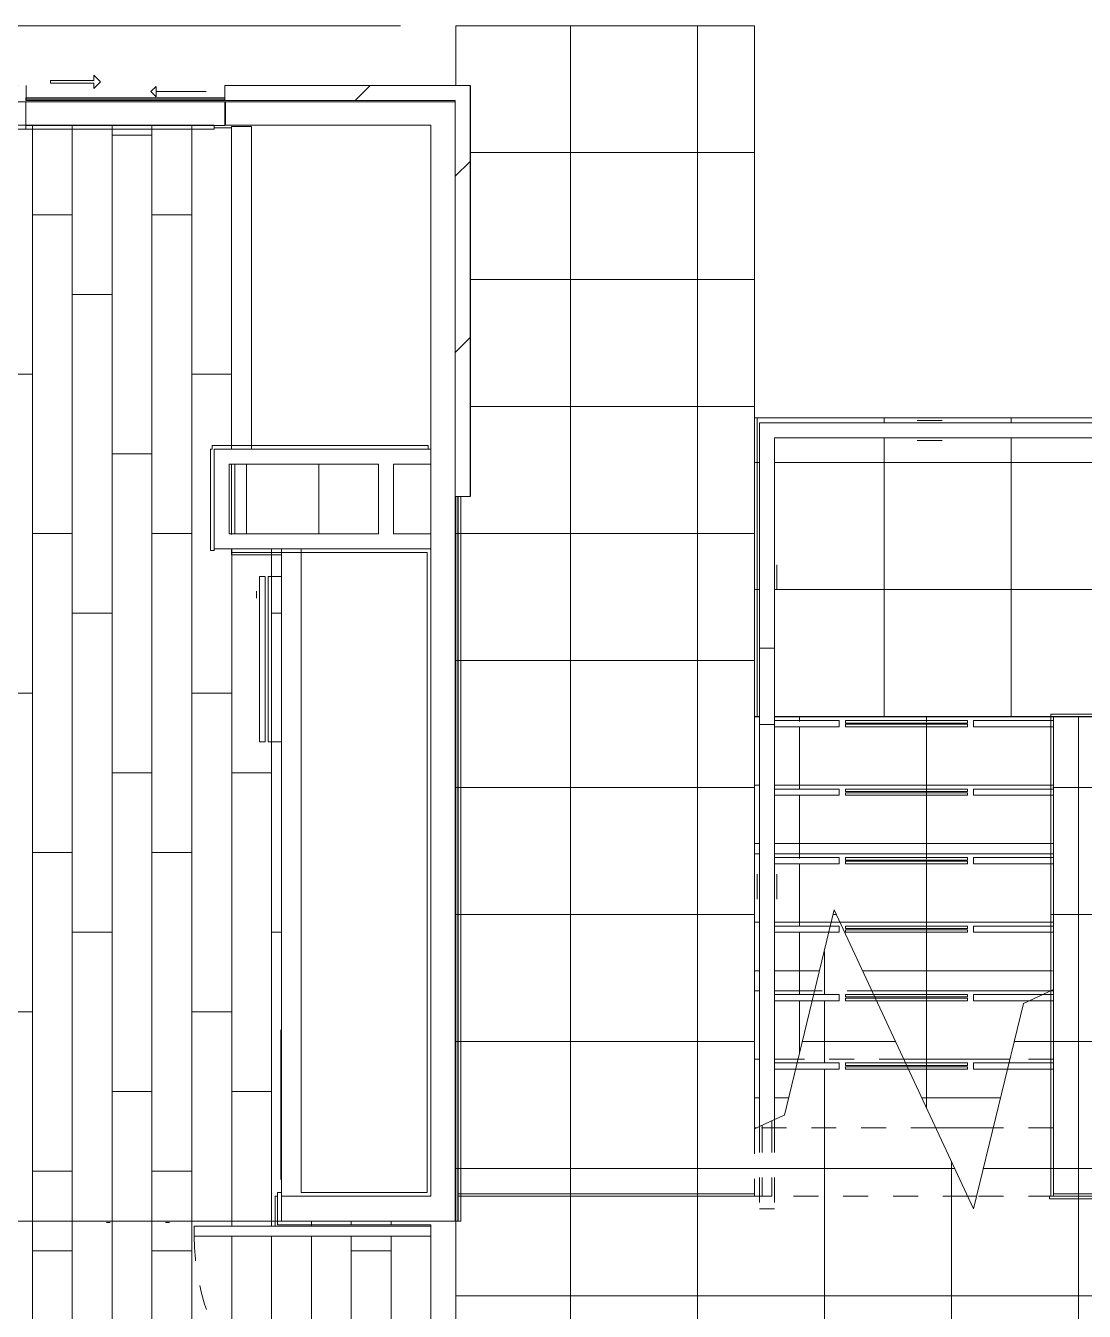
# Model space of a CAD drawing. Header units: metres. Extents: x 3856 to 4207, y -1118 to -691.
# Drawn here: x 3970.11 to 3974.36, y -973.99 to -968.83 of the extents above; entities that cross this region are included whole.
import ezdxf

# ---------------------------------------------------------------- set-up
doc = ezdxf.new("R2010")
doc.units = ezdxf.units.M
doc.linetypes.add('Basculante', pattern=[0.003, 0.002, -0.001])
doc.linetypes.add('Derribado', pattern=[0.0048, 0.0032, -0.0016])
for name, color, linetype, lineweight in [('_Above_ Nosing Lines', 7, 'Basculante', 9), ('_Above_ Outlines', 7, 'Basculante', 9), ('_Above_ Railings Cut Line', 7, 'Basculante', 9), ('_Above_ Riser Lines', 7, 'Basculante', 9), ('_Above_ Top Rails', 7, 'Basculante', 9), ('Balusters', 7, 'Continuous', 9), ('Casework', 7, 'Continuous', 9), ('Ceilings', 7, 'Continuous', 9), ('Common Edges', 7, 'Continuous', 9), ('Cut Marks', 7, 'Continuous', 9), ('Cut Pattern', 7, 'Continuous', 18), ('Detail Items', 7, 'Continuous', 9), ('Doors', 7, 'Continuous', 9), ('Floors', 7, 'Continuous', 9), ('Generic Models', 7, 'Continuous', 9), ('Linea de proyección', 7, 'Derribado', 9), ('Nosing Lines', 7, 'Continuous', 9), ('Outlines', 7, 'Continuous', 9), ('Railings', 7, 'Continuous', 9), ('Riser Lines', 7, 'Basculante', 9), ('Surface Pattern', 7, 'Continuous', 9), ('Top Rails', 7, 'Continuous', 9), ('Treads_Risers', 7, 'Continuous', 9), ('Walls', 7, 'Continuous', 9), ('Windows', 7, 'Continuous', 9)]:
    doc.layers.add(name, color=color, linetype=linetype, lineweight=lineweight)
doc.layers.add('ROA-E00-URB-A101-MASTER_PLAN cambio estaciomientos_dwg', color=7, linetype='Continuous', lineweight=9, true_color=0x767676)
pattern_1 = [(0, (3974.232, -971.602), (0, 0.51), []), (90, (3974.232, -971.602), (-0.51, 3e-17), [])]
pattern_2 = [(45, (0, 0), (-0.35355339, 0.35355339), [])]

# ---------------------------------------------------------------- blocks, each defined once
blk = doc.blocks.new('Nevera 2D - Nevera 2D-V174-IMPLANTACIÓN - KIT COMERCIAL')
at = {"layer": 'Casework'}
for p, q in [((0.3334, -0.0355), (-0.3293, -0.0355)), ((-0.3293, -0.0355), (-0.3293, -0.0584)), ((-0.3293, -0.0584), (-0.3293, -0.0355)), ((-0.3293, -0.0355), (0.3334, -0.0355)), ((0.2752, -0.0232), (0.2464, -0.0232)), ((0.3334, -0.0584), (0.3334, -0.0355)), ((0.3334, -0.0355), (0.3334, -0.0584)), ((-0.3293, -0.0584), (0.3334, -0.0584)), ((0.3334, -0.0584), (-0.3293, -0.0584)), ((0.3334, -0.07), (-0.3293, -0.07)), ((-0.3293, -0.07), (-0.3293, -0.1232)), ((0.3334, -0.07), (-0.3293, -0.07)), ((-0.3293, -0.07), (-0.3293, -0.1232)), ((0.3334, -0.1232), (0.3334, -0.07)), ((0.3334, -0.1232), (0.3334, -0.07))]:
    blk.add_line(p, q, dxfattribs=at)
blk = doc.blocks.new('COUR-PUERTA-SIMPLE - 100 cm x 210 cm-V192-IMPLANTACIÓN - KIT COMERCIAL')
at = {"layer": 'Detail Items'}
for p, q in [((0.48, 1), (0.44, 1)), ((0.44, 1), (0.44, 0.05)), ((0.44, 1), (0.48, 1)), ((0.44, 0.05), (0.44, 1)), ((0.48, 0.0495), (0.48, 1)), ((0.48, 1), (0.48, 0.0495))]:
    blk.add_line(p, q, dxfattribs=at)
at = {"layer": 'Doors'}
for p, q in [((-0.3827, 0.0654), (-0.3827, 0.0622)), ((-0.37, 0.0654), (-0.3827, 0.0654)), ((-0.3827, 0.0622), (-0.37, 0.0622)), ((-0.3827, 0.0622), (-0.3827, 0.05)), ((-0.3573, 0.0622), (-0.3827, 0.0622)), ((-0.3573, 0.0622), (-0.3827, 0.0622)), ((-0.37, 0.0654), (-0.2842, 0.0654)), ((-0.2842, 0.0654), (-0.37, 0.0654)), ((-0.37, 0.0654), (-0.37, 0.0622)), ((-0.37, 0.0622), (-0.37, 0.0654)), ((-0.37, 0.0622), (-0.2842, 0.0622)), ((-0.2842, 0.0622), (-0.37, 0.0622)), ((-0.3573, 0.05), (-0.3573, 0.0622)), ((-0.2842, 0.0622), (-0.2842, 0.05)), ((-0.2842, 0.05), (-0.2842, 0.0622)), ((-0.2811, 0.05), (-0.2811, 0.0623)), ((-0.2811, 0.0623), (-0.2811, 0.05))]:
    blk.add_line(p, q, dxfattribs=at)
at = {"layer": 'Doors', "flags": 128}
for points in [[(-0.2842, 0.0654), (-0.2835, 0.0653), (-0.2829, 0.0651), (-0.2823, 0.0647), (-0.2818, 0.0642), (-0.2814, 0.0636), (-0.2812, 0.063), (-0.2811, 0.0623)], [(-0.2811, 0.0623), (-0.2812, 0.063), (-0.2814, 0.0636), (-0.2818, 0.0642), (-0.2823, 0.0647), (-0.2829, 0.0651), (-0.2835, 0.0653), (-0.2842, 0.0654)]]:
    blk.add_lwpolyline(points, dxfattribs=at)
at = {"layer": 'Linea de proyección'}
blk.add_arc((0.44, 0.0792), 0.9208, 90, 181.8033, dxfattribs=at)
blk = doc.blocks.new('COUR-VENTANA-DESLIZANTE_DOS_CUERPOS - 1_35 x 0_80-11946364-IMPLANTACIÓN - KIT COMERCIAL')
at = {"layer": 'Detail Items'}
for p, q in [((0.0999, -0.1246), (0.1269, -0.0976)), ((0.1269, -0.0976), (0.1269, -0.1196)), ((0.0999, -0.1246), (0.1269, -0.1516)), ((0.1269, -0.1196), (0.3, -0.1196)), ((0.1269, -0.1516), (0.1269, -0.1296)), ((0.3, -0.1296), (0.1269, -0.1296)), ((0.3, -0.1196), (0.3, -0.1296))]:
    blk.add_line(p, q, dxfattribs=at)
blk = doc.blocks.new('COCINA APTO TIPO A - COCINA APTO TIPO A-V199-IMPLANTACIÓN - KIT COMERCIAL')
at = {"layer": 'Generic Models'}
for p, q in [((-0.6487, 0.6), (-0.5488, 0.6)), ((0.2462, -0.18), (0.2312, -0.18)), ((0.4834, -0.18), (0.4684, -0.18)), ((-0.8193, -0.3), (-0.8193, -0.32)), ((1.7913, -0.3), (0.9613, -0.3)), ((0.9613, -0.3), (0.9613, -2.08)), ((1.7913, -2.1), (1.7913, -0.3)), ((-0.2167, -0.9525), (-0.2167, -0.3525)), ((-0.8193, -0.9669), (-0.8193, -0.9869)), ((-0.8193, -1.29), (-0.8193, -1.31)), ((-0.8193, -1.98), (-0.8193, -2)), ((1.5213, -2.08), (0.9613, -2.08)), ((0.9613, -2.08), (0.9613, -2.1)), ((1.5213, -2.1), (0.9613, -2.1)), ((0.9613, -2.1), (0.9613, -2.85)), ((0.9613, -2.1), (1.5213, -2.1)), ((1.5213, -2.1), (1.5213, -2.08)), ((1.5213, -2.85), (1.5213, -2.1)), ((1.5413, -2.1), (1.5213, -2.1)), ((1.5213, -2.1), (1.5213, -2.87)), ((1.5413, -2.87), (1.5413, -2.1)), ((1.5413, -2.1), (1.7913, -2.1)), ((0.9763, -2.12), (0.9613, -2.12)), ((0.9613, -2.12), (0.9613, -2.485)), ((0.9763, -2.485), (0.9763, -2.12)), ((0.9613, -2.485), (0.9763, -2.485)), ((0.9763, -2.485), (0.9613, -2.485)), ((0.9613, -2.485), (0.9613, -2.85)), ((0.9763, -2.85), (0.9763, -2.485)), ((0.9613, -2.85), (1.5213, -2.85)), ((0.9613, -2.85), (0.9763, -2.85)), ((1.5213, -2.85), (0.9613, -2.85)), ((0.9613, -2.85), (0.9613, -2.87)), ((0.9613, -2.87), (1.5213, -2.87)), ((1.5213, -2.87), (1.5213, -2.85)), ((1.5213, -2.87), (1.5413, -2.87))]:
    blk.add_line(p, q, dxfattribs=at)
blk = doc.blocks.new('Railing - 13048 _ 37248-12160401-IMPLANTACIÓN - KIT COMERCIAL')
at = {"layer": 'Balusters'}
for p, q in [((-0.04, 0.05), (-0.04, -0.05)), ((0.04, -0.05), (0.04, 0.05))]:
    blk.add_line(p, q, dxfattribs=at)
blk = doc.blocks.new('Railing - 13048 _ 37248-12160565-IMPLANTACIÓN - KIT COMERCIAL')
at = {"layer": 'Balusters'}
for p, q in [((-0.04, 0.05), (-0.04, -0.05)), ((0.04, -0.05), (0.04, 0.05))]:
    blk.add_line(p, q, dxfattribs=at)
blk = doc.blocks.new('Railing - 13048 _ 37248-V171-IMPLANTACIÓN - KIT COMERCIAL')
at = {"layer": 'Balusters'}
for p, q in [((-0.04, 0.05), (-0.04, -0.05)), ((0.04, -0.05), (0.04, 0.05))]:
    blk.add_line(p, q, dxfattribs=at)
blk = doc.blocks.new('Railing - 13048 _ 37248-12160568-IMPLANTACIÓN - KIT COMERCIAL')
at = {"layer": 'Balusters'}
for p, q in [((-0.04, 0.05), (-0.04, -0.05)), ((0.04, -0.05), (0.04, 0.05))]:
    blk.add_line(p, q, dxfattribs=at)
blk = doc.blocks.new('Railing - Railing-V245-IMPLANTACIÓN - KIT COMERCIAL')
at = {"layer": '_Above_ Railings Cut Line'}
for p, q in [((3975.2464, -1020.3196), (3975.2864, -1020.3196)), ((3975.2464, -1020.5946), (3975.2464, -1020.3196)), ((3975.2864, -1020.5946), (3975.2864, -1020.3196)), ((3975.2464, -1020.6224), (3975.2464, -1020.5946)), ((3975.2864, -1020.6038), (3975.2864, -1020.5946))]:
    blk.add_line(p, q, dxfattribs=at)
for name, p in [('Railing - 13048 _ 37248-12160401-IMPLANTACIÓN - KIT COMERCIAL', (3972.7164, -1020.3196)), ('Railing - 13048 _ 37248-12160565-IMPLANTACIÓN - KIT COMERCIAL', (3972.7164, -1021.5624)), ('Railing - 13048 _ 37248-V171-IMPLANTACIÓN - KIT COMERCIAL', (3972.7164, -1022.8053))]:
    blk.add_blockref(name, p)
for name, p, rotation in [('Railing - 13048 _ 37248-12160568-IMPLANTACIÓN - KIT COMERCIAL', (3975.2664, -1021.5624), 180), ('Railing - 13048 _ 37248-V171-IMPLANTACIÓN - KIT COMERCIAL', (3975.2664, -1022.8053), 180), ('Railing - 13048 _ 37248-V171-IMPLANTACIÓN - KIT COMERCIAL', (3973.37, -1023.3946), 90), ('Railing - 13048 _ 37248-V171-IMPLANTACIÓN - KIT COMERCIAL', (3974.6128, -1023.3946), 90)]:
    blk.add_blockref(name, p, dxfattribs=dict(rotation=rotation))
blk = doc.blocks.new('Top Rail Type - Top Rail_Internal_-V246-IMPLANTACIÓN - KIT COMERCIAL')
at = {"layer": 'Top Rails'}
for p, q in [((3972.6864, -1020.3196), (3972.6864, -1020.2696)), ((3972.6864, -1020.2696), (3972.7464, -1020.2696)), ((3972.6864, -1021.9696), (3972.6864, -1020.3196)), ((3972.7464, -1020.3196), (3972.6864, -1020.3196)), ((3972.7464, -1020.2696), (3972.7464, -1020.3196)), ((3972.7464, -1020.3196), (3972.7464, -1021.9696)), ((3972.6864, -1021.9696), (3972.7464, -1021.9696)), ((3972.6864, -1022.2446), (3972.6864, -1021.9696)), ((3972.7464, -1021.9696), (3972.7464, -1022.2446)), ((3975.2364, -1022.214), (3975.2964, -1022.214)), ((3975.2364, -1022.2446), (3975.2364, -1022.214)), ((3975.2964, -1022.214), (3975.2964, -1022.2446)), ((3972.6864, -1023.4246), (3972.6864, -1022.2446)), ((3972.7464, -1022.2446), (3972.7464, -1023.3646)), ((3975.2364, -1022.5196), (3975.2364, -1022.2446)), ((3975.2964, -1022.2446), (3975.2964, -1022.5196)), ((3975.2364, -1023.3646), (3975.2364, -1022.5196)), ((3975.2964, -1022.5196), (3975.2364, -1022.5196)), ((3975.2964, -1022.5196), (3975.2964, -1023.4246)), ((3972.7464, -1023.3646), (3975.2364, -1023.3646)), ((3975.2964, -1023.4246), (3972.6864, -1023.4246))]:
    blk.add_line(p, q, dxfattribs=at)
blk = doc.blocks.new('Top Rail Type - Top Rail_Internal_-V247-IMPLANTACIÓN - KIT COMERCIAL')
at = {"layer": '_Above_ Top Rails'}
for p, q in [((3975.2364, -1020.2696), (3975.2964, -1020.2696)), ((3975.2364, -1020.5946), (3975.2364, -1020.2696)), ((3975.2964, -1020.5946), (3975.2964, -1020.2696)), ((3975.2364, -1020.6271), (3975.2364, -1020.5946)), ((3975.2964, -1020.5991), (3975.2964, -1020.5946))]:
    blk.add_line(p, q, dxfattribs=at)
at = {"layer": 'Top Rails'}
for p, q in [((3972.7464, -1020.2696), (3972.6864, -1020.2696)), ((3972.6864, -1020.2696), (3972.6864, -1020.3196)), ((3972.6864, -1020.3196), (3972.6864, -1021.9696)), ((3972.7464, -1020.2696), (3972.7464, -1020.3196)), ((3972.7464, -1020.3196), (3972.7464, -1021.9696)), ((3975.2964, -1020.5991), (3975.2364, -1020.6271)), ((3975.2364, -1022.5196), (3975.2364, -1020.6271)), ((3975.2964, -1022.5196), (3975.2964, -1020.5991)), ((3972.6864, -1021.9696), (3972.6864, -1023.4246)), ((3972.7464, -1021.9696), (3972.7464, -1023.3646)), ((3975.2364, -1023.3646), (3975.2364, -1022.5196)), ((3975.2964, -1023.4246), (3975.2964, -1022.5196)), ((3972.7464, -1023.3646), (3975.2364, -1023.3646)), ((3972.6864, -1023.4246), (3975.2964, -1023.4246))]:
    blk.add_line(p, q, dxfattribs=at)
blk = doc.blocks.new('EDIFICIO TIPO A_rvt-5-IMPLANTACIÓN - KIT COMERCIAL')
at = {"layer": 'Cut Pattern', "lineweight": 9, "true_color": 0x0f0f0f}
h = blk.add_hatch(dxfattribs=at)
h.set_pattern_fill('FP_100', color=250, style=0, pattern_type=2)
h.set_pattern_definition(pattern_2)
h.paths.add_polyline_path([(3969.2818, -969.1273), (3970.1051, -969.1273), (3970.1051, -969.0673), (3969.2468, -969.0673), (3969.2468, -969.1273)])
h = blk.add_hatch(dxfattribs=at)
h.set_pattern_fill('FP_100', color=250, style=0, pattern_type=2)
h.set_pattern_definition(pattern_2)
h.paths.add_polyline_path([(3971.8301, -969.0673), (3970.9051, -969.0673), (3970.9051, -969.1273), (3971.8301, -969.1273)])
h = blk.add_hatch(dxfattribs=at)
h.set_pattern_fill('FP_100', color=250, style=0, pattern_type=2)
h.set_pattern_definition(pattern_2)
h.paths.add_polyline_path([(3971.8301, -970.7173), (3971.8901, -970.7173), (3971.8901, -969.0673), (3971.8301, -969.0673), (3971.8301, -970.0434)])
at = {"layer": 'Surface Pattern', "true_color": 0x808080}
h = blk.add_hatch(dxfattribs=at)
h.set_pattern_fill('FP_102', color=8, style=0, pattern_type=2)
h.set_pattern_definition([(90, (3976.882, -1039.717), (-0.51, 3e-17), []), (180, (3976.882, -1039.717), (-6e-17, -0.51), [])])
h.paths.add_polyline_path([(3975.949, -974.9173), (3976.8818, -974.9173), (3976.8818, -970.7173), (3976.8218, -970.7173), (3976.8218, -969.0673), (3976.8818, -969.0673), (3976.8818, -968.8273), (3975.6814, -968.8273), (3975.6718, -973.5773), (3975.5918, -973.5773), (3975.5918, -973.5273), (3974.4818, -973.5273), (3974.4818, -971.6023), (3974.2318, -971.6023), (3974.2215, -972.7023), (3974.1893, -972.7173), (3974.2318, -972.7173), (3974.2215, -972.7423), (3974.1118, -972.7535), (3974.0574, -972.9923), (3974.2318, -972.9923), (3974.2318, -973.0173), (3974.0476, -973.0173), (3973.9237, -973.5273), (3973.8882, -973.5273), (3973.6504, -973.0173), (3973.6458, -973.0073), (3973.6318, -973.0023), (3973.6388, -972.9923), (3973.5222, -972.7423), (3973.5175, -972.7323), (3973.5035, -972.7273), (3973.5105, -972.7173), (3973.352, -972.3773), (3973.3398, -972.4423), (3973.372, -972.4423), (3973.372, -972.4673), (3973.3301, -972.4673), (3973.273, -972.7173), (3973.372, -972.7173), (3973.372, -972.7423), (3973.2633, -972.7423), (3973.2062, -972.9923), (3973.372, -972.9923), (3973.372, -973.0173), (3973.1964, -973.0173), (3973.1518, -973.2012), (3973.0318, -973.2523), (3973.0322, -968.8273), (3971.8318, -968.8273), (3971.8318, -969.0673), (3971.8918, -969.0673), (3971.8901, -970.7173), (3971.8318, -970.7173), (3971.8318, -974.9173), (3974.6156, -974.9173)])
h = blk.add_hatch(dxfattribs=at)
h.set_pattern_fill('FP_103', color=8, style=0, pattern_type=2)
h.set_pattern_definition([(90, (1929.012, -2999.667), (-0.16, 1e-17), []), (180, (1929.012, -2999.667), (-0.32, -0.32), [0.16, -1.12]), (180, (1928.852, -2999.027), (-0.32, -0.32), [0.16, -1.12])])
h.paths.add_polyline_path([(3968.6568, -980.7273), (3968.6568, -978.5398), (3968.6318, -978.5398), (3968.6318, -978.5248), (3968.6568, -978.5248), (3968.6568, -978.4273), (3969.2568, -978.4273), (3969.2568, -977.6373), (3968.5068, -977.6373), (3968.5068, -977.5973), (3969.2568, -977.5973), (3969.2568, -977.5273), (3965.7568, -977.5273), (3965.7568, -980.7273), (3967.9483, -980.7273)])
h.paths.add_polyline_path([(3970.9568, -980.7273), (3974.3068, -980.7273), (3974.3068, -977.5273), (3970.4568, -977.5273), (3970.4568, -977.5473), (3971.3068, -977.5473), (3971.3068, -977.5873), (3970.4568, -977.5873), (3970.4568, -978.4273), (3970.9568, -978.4273), (3970.9568, -980.1304)])
h.paths.add_polyline_path([(3974.0626, -980.5597), (3973.7862, -980.5597), (3973.7862, -980.1597), (3974.1862, -980.1597), (3974.1862, -980.5597)])
h.paths.add_polyline_path([(3974.1862, -980.0597), (3972.2862, -980.0597), (3972.2862, -978.4597), (3974.1862, -978.4597)])
h.paths.add_polyline_path([(3969.3668, -978.4273), (3970.3568, -978.4273), (3970.3568, -974.6273), (3970.4568, -974.6273), (3970.4568, -974.9273), (3971.7318, -974.9273), (3971.7318, -973.6873), (3970.7818, -973.6873), (3970.7818, -973.6473), (3971.7318, -973.6423), (3971.7318, -973.6273), (3969.2568, -973.6273), (3969.2568, -973.5123), (3969.1218, -973.5123), (3969.1218, -971.7123), (3969.2568, -971.7123), (3969.2484, -969.2273), (3965.7568, -969.2273), (3965.7568, -977.4273), (3969.2568, -977.4273), (3969.2568, -976.2273), (3969.3568, -976.2273), (3969.3568, -978.4273)])
h.paths.add_polyline_path([(3973.7862, -978.3597), (3973.7862, -977.9597), (3974.1862, -977.9597), (3974.1862, -978.3597)])
h.paths.add_polyline_path([(3972.1576, -977.4273), (3972.1576, -975.0273), (3971.0568, -975.0273), (3971.0568, -975.1253), (3972.1568, -975.1253), (3972.1568, -975.1403), (3971.0568, -975.1403), (3971.0568, -977.4273), (3971.9487, -977.4273)])
h.paths.add_polyline_path([(3966.4068, -973.9273), (3966.4068, -973.2273), (3968.0068, -973.2273), (3968.0068, -973.9273), (3967.9483, -973.9273)])
h.paths.add_polyline_path([(3966.6434, -971.6181), (3965.8434, -971.6181), (3965.8434, -969.3034), (3967.3434, -969.3034), (3967.3434, -970.1034), (3966.6434, -970.1034), (3966.6434, -970.3419)])
h.paths.add_polyline_path([(3967.3434, -971.1273), (3967.2881, -971.1273), (3967.2881, -970.6273), (3967.8881, -970.6273), (3967.8881, -971.1273)])
h = blk.add_hatch(dxfattribs=at)
h.set_pattern_fill('FP_104', color=8, style=0, pattern_type=2)
h.set_pattern_definition([(270, (3970.292, -3015.347), (0.16, 1e-17), []), (0, (3970.292, -3015.347), (0.32, 0.32), [0.16, -1.12]), (0, (3970.452, -3015.987), (0.32, 0.32), [0.16, -1.12])])
h.paths.add_polyline_path([(3971.1318, -973.6273), (3971.1318, -970.9273), (3970.8618, -970.9273), (3970.8618, -970.5273), (3970.9318, -970.5273), (3970.9318, -969.2273), (3969.6168, -969.2273), (3969.6168, -969.4873), (3969.3568, -969.4873), (3969.3585, -971.7123), (3969.3718, -971.7123), (3969.3718, -970.9423), (3969.9518, -970.9423), (3969.9518, -973.5123), (3969.9368, -973.5123), (3969.9368, -973.5273), (3969.3918, -973.5273), (3969.3918, -973.5123), (3969.2568, -973.5123), (3969.2568, -973.6273), (3970.6152, -973.6273)])
h.paths.add_polyline_path([(3969.9518, -970.0123), (3969.3718, -970.0073), (3969.3718, -969.5073), (3969.9718, -969.5093), (3969.9718, -970.0073), (3969.9518, -970.0073)])
at = {"layer": 'Treads_Risers', "true_color": 0xd6cec9}
h = blk.add_hatch(dxfattribs=at)
h.set_pattern_fill('FP_107', color=254, style=0, pattern_type=2)
h.set_pattern_definition([(180, (3975.082, -971.602), (-6e-17, -0.51), []), (270, (3975.082, -971.602), (0.51, 3e-17), [])])
h.paths.add_polyline_path([(3974.4818, -971.6023), (3975.6018, -971.6023), (3975.5918, -970.4823), (3973.1118, -970.4823), (3973.1118, -971.6023), (3974.2318, -971.6023)])
h.paths.add_polyline_path([(3975.6818, -971.6023), (3975.6818, -970.4023), (3973.0318, -970.4023), (3973.0318, -971.6023), (3973.0518, -971.6023), (3973.0518, -970.4223), (3975.6618, -970.4223), (3975.6718, -971.6023)])
h = blk.add_hatch(dxfattribs=at)
h.set_pattern_fill('FP_108', color=254, style=0, pattern_type=2)
h.set_pattern_definition(pattern_1)
h.paths.add_polyline_path([(3973.1118, -971.8773), (3974.2318, -971.8773), (3974.2318, -971.6423), (3973.9116, -971.6323), (3973.9116, -971.6173), (3974.2318, -971.6173), (3974.2318, -971.6023), (3973.1118, -971.6023), (3973.1118, -971.6173), (3973.372, -971.6273), (3973.372, -971.6423), (3973.1118, -971.6423), (3973.1118, -971.7246)])
h.paths.add_polyline_path([(3973.0518, -971.8773), (3973.0518, -971.6023), (3973.0318, -971.6023), (3973.0318, -971.8773)])
h.paths.add_polyline_path([(3973.397, -971.6273), (3973.397, -971.6173), (3973.8866, -971.6273)])
h = blk.add_hatch(dxfattribs=at)
h.set_pattern_fill('FP_108', color=254, style=0, pattern_type=2)
h.set_pattern_definition(pattern_1)
h.paths.add_polyline_path([(3973.3753, -972.1523), (3974.2318, -972.1523), (3974.2318, -971.9173), (3973.9116, -971.9073), (3973.9116, -971.8923), (3974.2318, -971.8923), (3974.2318, -971.8773), (3973.1118, -971.8773), (3973.1118, -971.8923), (3973.372, -971.8923), (3973.372, -971.9173), (3973.1118, -971.9173), (3973.1118, -972.1523), (3973.372, -972.1523)])
h.paths.add_polyline_path([(3973.0518, -972.1523), (3973.0518, -971.8773), (3973.0318, -971.8773), (3973.0318, -972.1523)])
h.paths.add_polyline_path([(3973.397, -971.9173), (3973.397, -971.9073), (3973.8866, -971.9173)])
h.paths.add_polyline_path([(3973.397, -971.9023), (3973.397, -971.8923), (3973.8866, -971.9023)])
h = blk.add_hatch(dxfattribs=at)
h.set_pattern_fill('FP_108', color=254, style=0, pattern_type=2)
h.set_pattern_definition(pattern_1)
h.paths.add_polyline_path([(3973.3398, -972.4273), (3973.352, -972.3773), (3973.3753, -972.4273), (3974.2318, -972.4273), (3974.2215, -972.1923), (3973.9116, -972.1823), (3973.9116, -972.1673), (3974.2318, -972.1673), (3974.2318, -972.1523), (3973.1118, -972.1523), (3973.1218, -972.1673), (3973.372, -972.1773), (3973.372, -972.1923), (3973.1118, -972.1923), (3973.1118, -972.4273), (3973.2821, -972.4273)])
h.paths.add_polyline_path([(3973.0318, -972.4273), (3973.0518, -972.4242), (3973.0518, -972.1523), (3973.0318, -972.1523)])
h.paths.add_polyline_path([(3973.397, -972.1773), (3973.397, -972.1673), (3973.8866, -972.1773)])
h = blk.add_hatch(dxfattribs=at)
h.set_pattern_fill('FP_108', color=254, style=0, pattern_type=2)
h.set_pattern_definition(pattern_1)
h.paths.add_polyline_path([(3973.273, -972.7023), (3973.3301, -972.4673), (3973.1118, -972.4673), (3973.1118, -972.7023), (3973.2062, -972.7023)])
h.paths.add_polyline_path([(3973.5035, -972.7023), (3974.2318, -972.6976), (3974.2215, -972.4673), (3973.9116, -972.4573), (3973.9116, -972.4423), (3974.2318, -972.4423), (3974.2318, -972.4273), (3973.3753, -972.4273), (3973.397, -972.4738)])
h.paths.add_polyline_path([(3973.0518, -972.7023), (3973.0518, -972.4273), (3973.0318, -972.4273), (3973.0318, -972.7023)])
h.paths.add_polyline_path([(3973.397, -972.4673), (3973.397, -972.4573), (3973.5035, -972.4673)])
h.paths.add_polyline_path([(3973.273, -972.4423), (3973.3362, -972.4423), (3973.3398, -972.4273), (3973.1118, -972.4273), (3973.1118, -972.4423), (3973.2062, -972.4423)])
h = blk.add_hatch(dxfattribs=at)
h.set_pattern_fill('FP_108', color=254, style=0, pattern_type=2)
h.set_pattern_definition(pattern_1)
h.paths.add_polyline_path([(3973.6318, -972.9773), (3974.0574, -972.9773), (3974.1118, -972.7535), (3974.1357, -972.7423), (3973.9116, -972.7323), (3973.9116, -972.7173), (3974.1893, -972.7173), (3974.2215, -972.7023), (3973.5035, -972.7023), (3973.5105, -972.7173), (3973.5152, -972.7273), (3973.5175, -972.7323), (3973.5222, -972.7423)])
h.paths.add_polyline_path([(3973.0518, -972.9773), (3973.0518, -972.7023), (3973.0318, -972.7023), (3973.042, -972.9773)])
h.paths.add_polyline_path([(3973.1118, -972.9773), (3973.2062, -972.9773), (3973.2633, -972.7423), (3973.1118, -972.7423), (3973.1118, -972.8285)])
h.paths.add_polyline_path([(3973.2062, -972.7173), (3973.2693, -972.7173), (3973.273, -972.7023), (3973.1118, -972.7023), (3973.1118, -972.7173), (3973.1518, -972.7173)])
h = blk.add_hatch(dxfattribs=at)
h.set_pattern_fill('FP_108', color=254, style=0, pattern_type=2)
h.set_pattern_definition(pattern_1)
h.paths.add_polyline_path([(3973.8882, -973.2523), (3973.9905, -973.2523), (3974.0476, -973.0173), (3973.9116, -973.0173), (3973.9116, -972.9923), (3974.0537, -972.9923), (3974.0574, -972.9773), (3973.6318, -972.9773), (3973.6388, -972.9923), (3973.6434, -973.0023), (3973.6458, -973.0073), (3973.6504, -973.0173), (3973.76, -973.2523)])
h.paths.add_polyline_path([(3973.042, -973.2523), (3973.0518, -973.2478), (3973.0518, -972.9773), (3973.0318, -972.9773), (3973.0318, -973.2523)])
h.paths.add_polyline_path([(3973.1118, -973.2198), (3973.1518, -973.2012), (3973.1964, -973.0173), (3973.1118, -973.0173), (3973.1118, -973.1266)])
h.paths.add_polyline_path([(3973.1118, -972.9923), (3973.2025, -972.9923), (3973.2062, -972.9773), (3973.1118, -972.9773)])
at = {"layer": '_Above_ Nosing Lines'}
for p, q in [((3973.3753, -972.4273), (3973.3398, -972.4273)), ((3973.5035, -972.7023), (3973.273, -972.7023)), ((3974.2318, -972.7023), (3974.2215, -972.7023)), ((3973.6318, -972.9773), (3973.2062, -972.9773)), ((3974.2318, -972.9773), (3974.0574, -972.9773)), ((3973.76, -973.2523), (3973.042, -973.2523)), ((3974.2318, -973.2523), (3973.9905, -973.2523))]:
    blk.add_line(p, q, dxfattribs=at)
at = {"layer": '_Above_ Outlines'}
for p, q in [((3974.2318, -972.6976), (3974.2318, -973.5273)), ((3973.0318, -973.2571), (3973.0318, -973.5273)), ((3973.8882, -973.5273), (3973.0318, -973.5273)), ((3974.2318, -973.5273), (3973.9237, -973.5273))]:
    blk.add_line(p, q, dxfattribs=at)
at = {"layer": '_Above_ Riser Lines'}
for p, q in [((3973.3753, -972.4273), (3973.3398, -972.4273)), ((3973.5035, -972.7023), (3973.273, -972.7023)), ((3974.2318, -972.7023), (3974.2215, -972.7023)), ((3973.6318, -972.9773), (3973.2062, -972.9773)), ((3974.2318, -972.9773), (3974.0574, -972.9773)), ((3973.76, -973.2523), (3973.042, -973.2523)), ((3974.2318, -973.2523), (3973.9905, -973.2523))]:
    blk.add_line(p, q, dxfattribs=at)
at = {"layer": 'Ceilings'}
for p, q in [((3971.7318, -969.2273), (3970.9318, -969.2273)), ((3971.7318, -970.5273), (3971.7318, -969.2273)), ((3971.7318, -973.5273), (3971.7318, -970.9273)), ((3971.1318, -973.5123), (3971.1318, -973.5273)), ((3971.1318, -973.5273), (3971.7318, -973.5273))]:
    blk.add_line(p, q, dxfattribs=at)
at = {"layer": 'Common Edges'}
blk.add_line((3971.8401, -973.5173), (3971.8401, -973.5273), dxfattribs=at)
at = {"layer": 'Cut Marks'}
for p, q in [((3973.1518, -973.2012), (3973.352, -972.3773)), ((3973.352, -972.3773), (3973.9115, -973.5773)), ((3974.1118, -972.7535), (3974.2318, -972.6976)), ((3973.9115, -973.5773), (3974.1118, -972.7535)), ((3973.1118, -973.2198), (3973.1518, -973.2012)), ((3973.0318, -973.2571), (3973.0518, -973.2478))]:
    blk.add_line(p, q, dxfattribs=at)
at = {"layer": 'Floors'}
for p, q in [((3973.0322, -968.8273), (3971.8318, -968.8273)), ((3971.8318, -968.8273), (3971.8318, -969.0673)), ((3973.0322, -970.4027), (3973.0322, -968.8273)), ((3970.1051, -969.2273), (3969.6168, -969.2273)), ((3970.9318, -969.2273), (3970.9051, -969.2273)), ((3970.9318, -970.8702), (3970.9318, -970.5873)), ((3971.8318, -970.7173), (3971.8318, -973.5273)), ((3973.372, -971.6173), (3973.1118, -971.6173)), ((3973.1118, -971.6423), (3973.372, -971.6423)), ((3973.372, -971.6423), (3973.372, -971.6173)), ((3973.8866, -971.6173), (3973.397, -971.6173)), ((3973.397, -971.6173), (3973.397, -971.6273)), ((3973.397, -971.6273), (3973.8866, -971.6273)), ((3973.8866, -971.6323), (3973.397, -971.6323)), ((3973.397, -971.6323), (3973.397, -971.6423)), ((3973.397, -971.6423), (3973.8866, -971.6423)), ((3973.8866, -971.6273), (3973.8866, -971.6173)), ((3973.8866, -971.6423), (3973.8866, -971.6323)), ((3974.2318, -971.6173), (3973.9116, -971.6173)), ((3973.9116, -971.6173), (3973.9116, -971.6423)), ((3973.9116, -971.6423), (3974.2318, -971.6423)), ((3974.2318, -971.6423), (3974.2318, -971.6173)), ((3973.372, -971.8923), (3973.1118, -971.8923)), ((3973.372, -971.9173), (3973.372, -971.8923)), ((3973.8866, -971.8923), (3973.397, -971.8923)), ((3973.397, -971.8923), (3973.397, -971.9023)), ((3973.8866, -971.9023), (3973.8866, -971.8923)), ((3974.2318, -971.8923), (3973.9116, -971.8923)), ((3973.9116, -971.8923), (3973.9116, -971.9173)), ((3974.2318, -971.9173), (3974.2318, -971.8923)), ((3973.1118, -971.9173), (3973.372, -971.9173)), ((3973.397, -971.9023), (3973.8866, -971.9023)), ((3973.8866, -971.9073), (3973.397, -971.9073)), ((3973.397, -971.9073), (3973.397, -971.9173)), ((3973.397, -971.9173), (3973.8866, -971.9173)), ((3973.8866, -971.9173), (3973.8866, -971.9073)), ((3973.9116, -971.9173), (3974.2318, -971.9173)), ((3973.372, -972.1673), (3973.1118, -972.1673)), ((3973.1118, -972.1923), (3973.372, -972.1923)), ((3973.372, -972.1923), (3973.372, -972.1673)), ((3973.8866, -972.1673), (3973.397, -972.1673)), ((3973.397, -972.1673), (3973.397, -972.1773)), ((3973.397, -972.1773), (3973.8866, -972.1773)), ((3973.8866, -972.1823), (3973.397, -972.1823)), ((3973.397, -972.1823), (3973.397, -972.1923)), ((3973.397, -972.1923), (3973.8866, -972.1923)), ((3973.8866, -972.1773), (3973.8866, -972.1673)), ((3973.8866, -972.1923), (3973.8866, -972.1823)), ((3974.2318, -972.1673), (3973.9116, -972.1673)), ((3973.9116, -972.1673), (3973.9116, -972.1923)), ((3973.9116, -972.1923), (3974.2318, -972.1923)), ((3974.2318, -972.1923), (3974.2318, -972.1673)), ((3973.372, -972.4423), (3973.1118, -972.4423)), ((3973.1118, -972.4673), (3973.372, -972.4673)), ((3973.372, -972.4673), (3973.372, -972.4423)), ((3973.8866, -972.4423), (3973.397, -972.4423)), ((3973.397, -972.4423), (3973.397, -972.4523)), ((3973.397, -972.4523), (3973.8866, -972.4523)), ((3973.8866, -972.4573), (3973.397, -972.4573)), ((3973.397, -972.4573), (3973.397, -972.4673)), ((3973.397, -972.4673), (3973.8866, -972.4673)), ((3973.8866, -972.4523), (3973.8866, -972.4423)), ((3973.8866, -972.4673), (3973.8866, -972.4573)), ((3974.2318, -972.4423), (3973.9116, -972.4423)), ((3973.9116, -972.4423), (3973.9116, -972.4673)), ((3973.9116, -972.4673), (3974.2318, -972.4673)), ((3974.2318, -972.4673), (3974.2318, -972.4423)), ((3973.372, -972.7173), (3973.1118, -972.7173)), ((3973.372, -972.7423), (3973.372, -972.7173)), ((3973.8866, -972.7173), (3973.397, -972.7173)), ((3973.397, -972.7173), (3973.397, -972.7273)), ((3973.8866, -972.7273), (3973.8866, -972.7173)), ((3974.2318, -972.7173), (3973.9116, -972.7173)), ((3973.9116, -972.7173), (3973.9116, -972.7423)), ((3974.2318, -972.7423), (3974.2318, -972.7173)), ((3973.1118, -972.7423), (3973.372, -972.7423)), ((3973.397, -972.7273), (3973.8866, -972.7273)), ((3973.8866, -972.7323), (3973.397, -972.7323)), ((3973.397, -972.7323), (3973.397, -972.7423)), ((3973.397, -972.7423), (3973.8866, -972.7423)), ((3973.8866, -972.7423), (3973.8866, -972.7323)), ((3973.9116, -972.7423), (3974.2318, -972.7423)), ((3973.372, -972.9923), (3973.1118, -972.9923)), ((3973.1118, -973.0173), (3973.372, -973.0173)), ((3973.372, -973.0173), (3973.372, -972.9923)), ((3973.8866, -972.9923), (3973.397, -972.9923)), ((3973.397, -972.9923), (3973.397, -973.0023)), ((3973.397, -973.0023), (3973.8866, -973.0023)), ((3973.8866, -973.0073), (3973.397, -973.0073)), ((3973.397, -973.0073), (3973.397, -973.0173)), ((3973.397, -973.0173), (3973.8866, -973.0173)), ((3973.8866, -973.0023), (3973.8866, -972.9923)), ((3973.8866, -973.0173), (3973.8866, -973.0073)), ((3974.2318, -972.9923), (3973.9116, -972.9923)), ((3973.9116, -972.9923), (3973.9116, -973.0173)), ((3973.9116, -973.0173), (3974.2318, -973.0173)), ((3974.2318, -973.0173), (3974.2318, -972.9923)), ((3971.1318, -973.6273), (3971.1318, -973.5273)), ((3971.8318, -973.5273), (3971.8318, -973.6273)), ((3971.7318, -973.6273), (3969.2568, -973.6273)), ((3969.2568, -973.6273), (3971.1318, -973.6273))]:
    blk.add_line(p, q, dxfattribs=at)
at = {"layer": 'Nosing Lines'}
for p, q in [((3973.0518, -971.8773), (3973.0318, -971.8773)), ((3974.2318, -971.8773), (3973.1118, -971.8773)), ((3973.0518, -972.1523), (3973.0318, -972.1523)), ((3974.2318, -972.1523), (3973.1118, -972.1523)), ((3973.0518, -972.4273), (3973.0318, -972.4273)), ((3973.3398, -972.4273), (3973.1118, -972.4273)), ((3974.2318, -972.4273), (3973.3753, -972.4273)), ((3973.0518, -972.7023), (3973.0318, -972.7023)), ((3973.273, -972.7023), (3973.1118, -972.7023)), ((3974.2215, -972.7023), (3973.5035, -972.7023)), ((3973.0518, -972.9773), (3973.0318, -972.9773)), ((3973.2062, -972.9773), (3973.1118, -972.9773)), ((3974.0574, -972.9773), (3973.6318, -972.9773)), ((3973.042, -973.2523), (3973.0318, -973.2523)), ((3973.9905, -973.2523), (3973.76, -973.2523))]:
    blk.add_line(p, q, dxfattribs=at)
at = {"layer": 'Outlines'}
for p, q in [((3973.0318, -970.4023), (3973.0318, -971.6023)), ((3975.6818, -970.4023), (3973.0318, -970.4023)), ((3973.0518, -971.6023), (3973.0318, -971.6023)), ((3973.0318, -971.6023), (3973.0318, -971.8773)), ((3974.2318, -971.6023), (3973.1118, -971.6023)), ((3974.2318, -971.6023), (3974.4818, -971.6023)), ((3974.2318, -971.6023), (3974.2318, -971.6173)), ((3974.2318, -971.6423), (3974.2318, -971.8773)), ((3973.0318, -971.8773), (3973.0318, -972.1523)), ((3974.2318, -971.8773), (3974.2318, -971.8923)), ((3974.2318, -971.9173), (3974.2318, -972.1523)), ((3973.0318, -972.1523), (3973.0318, -972.4273)), ((3974.2318, -972.1523), (3974.2318, -972.1673)), ((3974.2318, -972.1923), (3974.2318, -972.4273)), ((3973.0318, -972.4273), (3973.0318, -972.7023)), ((3974.2318, -972.4273), (3974.2318, -972.4423)), ((3974.2318, -972.4673), (3974.2318, -972.6976)), ((3973.0318, -972.7023), (3973.0318, -972.9773)), ((3973.0318, -972.9773), (3973.0318, -973.2523)), ((3973.0318, -973.2523), (3973.0318, -973.2571)), ((3973.9237, -973.5273), (3973.8882, -973.5273))]:
    blk.add_line(p, q, dxfattribs=at)
at = {"layer": 'Riser Lines'}
for p, q in [((3973.0518, -971.6023), (3973.0318, -971.6023)), ((3974.2318, -971.6023), (3973.1118, -971.6023)), ((3973.0518, -971.8773), (3973.0318, -971.8773)), ((3974.2318, -971.8773), (3973.1118, -971.8773)), ((3973.0518, -972.1523), (3973.0318, -972.1523)), ((3974.2318, -972.1523), (3973.1118, -972.1523)), ((3973.0518, -972.4273), (3973.0318, -972.4273)), ((3973.3398, -972.4273), (3973.1118, -972.4273)), ((3974.2318, -972.4273), (3973.3753, -972.4273)), ((3973.0518, -972.7023), (3973.0318, -972.7023)), ((3973.273, -972.7023), (3973.1118, -972.7023)), ((3974.2215, -972.7023), (3973.5035, -972.7023)), ((3973.0518, -972.9773), (3973.0318, -972.9773)), ((3973.2062, -972.9773), (3973.1118, -972.9773)), ((3974.0574, -972.9773), (3973.6318, -972.9773)), ((3973.042, -973.2523), (3973.0318, -973.2523)), ((3973.9905, -973.2523), (3973.76, -973.2523))]:
    blk.add_line(p, q, dxfattribs=at)
at = {"layer": 'Walls', "lineweight": 18}
for p, q in [((3971.8301, -969.0673), (3970.9051, -969.0673)), ((3970.9051, -969.0673), (3970.9051, -969.1273)), ((3971.8901, -969.0673), (3971.8301, -969.0673)), ((3971.8901, -970.7173), (3971.8901, -969.0673)), ((3970.9051, -969.1173), (3970.1051, -969.1173)), ((3970.1051, -969.1173), (3970.1051, -969.1273)), ((3970.1051, -969.1273), (3970.9051, -969.1273)), ((3970.9051, -969.1273), (3970.9051, -969.1173)), ((3970.9051, -969.1273), (3971.8301, -969.1273)), ((3971.8301, -969.1273), (3971.8301, -970.7173)), ((3971.8301, -970.7173), (3971.8301, -973.6273)), ((3971.8401, -970.7173), (3971.8301, -970.7173)), ((3971.8301, -970.7173), (3971.8901, -970.7173)), ((3971.8401, -973.5173), (3971.8401, -970.7173)), ((3974.4968, -971.5923), (3974.2218, -971.5923)), ((3974.2218, -971.5923), (3974.2218, -971.6023)), ((3974.2218, -971.6023), (3974.2218, -973.5273)), ((3974.2318, -971.6023), (3974.4968, -971.6023)), ((3974.2318, -973.5173), (3974.2318, -971.6023)), ((3973.0318, -973.5173), (3971.8401, -973.5173)), ((3971.8401, -973.6273), (3971.8401, -973.5273)), ((3971.8401, -973.5273), (3973.0318, -973.5273)), ((3973.0318, -973.5273), (3973.0318, -973.5173)), ((3974.2218, -973.5273), (3974.2318, -973.5273)), ((3974.4868, -973.5173), (3974.2318, -973.5173)), ((3974.2318, -973.5273), (3974.4868, -973.5273)), ((3971.8301, -973.6273), (3971.8401, -973.6273))]:
    blk.add_line(p, q, dxfattribs=at)
at = {"layer": 'Walls'}
for p, q in [((3971.8918, -969.0673), (3971.8918, -970.7173)), ((3970.1051, -969.1324), (3969.2484, -969.1324)), ((3970.1051, -969.1173), (3970.9051, -969.1173)), ((3970.9051, -969.1173), (3970.1051, -969.1173)), ((3970.1051, -969.1224), (3970.9051, -969.1224)), ((3970.9051, -969.1224), (3970.1051, -969.1224)), ((3970.1051, -969.1274), (3970.9051, -969.1274)), ((3970.9051, -969.1324), (3970.1051, -969.1324)), ((3970.1051, -969.1324), (3970.1051, -969.2274)), ((3970.9051, -969.1324), (3970.9051, -969.2274)), ((3971.8303, -969.1324), (3970.9051, -969.1324)), ((3970.1051, -969.2273), (3969.6168, -969.2273)), ((3969.6168, -969.2273), (3970.8618, -969.2273)), ((3970.8618, -969.2423), (3969.6318, -969.2423)), ((3969.6318, -969.2423), (3970.8618, -969.2423)), ((3970.8618, -969.2273), (3970.1051, -969.2273)), ((3970.1051, -969.2423), (3970.1051, -969.2273)), ((3970.9051, -969.2274), (3970.1051, -969.2274)), ((3970.1051, -969.2423), (3970.1051, -969.2274)), ((3970.8618, -969.2423), (3970.1051, -969.2423)), ((3970.1051, -969.2423), (3970.8618, -969.2423)), ((3970.8618, -969.2373), (3970.8618, -969.2273)), ((3970.8618, -969.2373), (3970.8618, -969.2273)), ((3970.8618, -969.2423), (3970.8618, -969.2273)), ((3970.8618, -969.2423), (3970.8618, -969.2273)), ((3970.8618, -969.2274), (3970.8618, -969.2423)), ((3970.8618, -969.2423), (3970.8618, -969.2274)), ((3970.9318, -969.2373), (3970.8618, -969.2373)), ((3970.8618, -969.2373), (3970.9318, -969.2373)), ((3970.9318, -969.2273), (3970.9051, -969.2273)), ((3970.9051, -969.2273), (3970.9318, -969.2273)), ((3970.9318, -970.5273), (3970.9318, -969.2323)), ((3970.9318, -969.2323), (3971.0118, -969.2323)), ((3971.0118, -969.2323), (3971.0118, -970.5273)), ((3970.8468, -970.5273), (3970.8468, -970.9348)), ((3970.8468, -970.9348), (3970.8468, -970.5273)), ((3970.8468, -970.5273), (3970.8543, -970.5273)), ((3970.8543, -970.5273), (3970.8468, -970.5273)), ((3970.8543, -970.5123), (3971.7218, -970.5123)), ((3970.9318, -970.5123), (3970.8543, -970.5123)), ((3970.8543, -970.5273), (3970.8543, -970.5123)), ((3970.8543, -970.5123), (3970.8543, -970.5273)), ((3970.8618, -970.5273), (3970.9318, -970.5273)), ((3970.8618, -970.5273), (3970.8618, -970.5873)), ((3971.7218, -970.5273), (3970.8618, -970.5273)), ((3970.8618, -970.5273), (3970.8618, -970.9348)), ((3971.0118, -970.5273), (3971.7318, -970.5273)), ((3971.7218, -970.5273), (3971.7218, -970.5123)), ((3971.7318, -970.5273), (3971.7318, -970.5873)), ((3970.8618, -970.9273), (3970.8618, -970.5873)), ((3971.5218, -970.5873), (3970.9218, -970.5873)), ((3970.9218, -970.5873), (3970.9218, -970.8673)), ((3971.5218, -970.8673), (3971.5218, -970.5873)), ((3971.7318, -970.5873), (3971.5818, -970.5873)), ((3971.5818, -970.5873), (3971.5818, -970.8673)), ((3971.8318, -973.6273), (3971.8318, -970.7173)), ((3971.8418, -973.6273), (3971.8418, -970.7173)), ((3971.8418, -970.7173), (3971.8418, -973.6273)), ((3971.8418, -970.7173), (3971.8418, -973.5173)), ((3971.8518, -973.6273), (3971.8518, -970.7173)), ((3971.8518, -970.7173), (3971.8518, -973.6273)), ((3970.9218, -970.8673), (3971.5218, -970.8673)), ((3971.5818, -970.8673), (3971.7318, -970.8673)), ((3971.7318, -970.8673), (3971.7318, -970.9273)), ((3970.8618, -970.9348), (3970.8468, -970.9348)), ((3970.8618, -970.9348), (3970.8468, -970.9348)), ((3970.8618, -970.9273), (3970.9218, -970.9273)), ((3971.1318, -970.9273), (3970.9218, -970.9273)), ((3971.1318, -970.9423), (3970.9318, -970.9423)), ((3970.9318, -970.9423), (3971.1318, -970.9423)), ((3970.9318, -970.9523), (3970.9318, -970.9423)), ((3970.9318, -970.9523), (3970.9318, -970.9423)), ((3971.1318, -970.9523), (3970.9318, -970.9523)), ((3970.9318, -970.9523), (3971.1318, -970.9523)), ((3970.932, -970.9273), (3971.7318, -970.9273)), ((3970.932, -970.9423), (3970.932, -970.9273)), ((3970.932, -970.9423), (3970.932, -970.9273)), ((3971.7168, -970.9423), (3970.932, -970.9423)), ((3970.932, -970.9423), (3971.1318, -970.9423)), ((3971.1318, -973.5123), (3971.1318, -970.9273)), ((3971.7318, -970.9273), (3971.2118, -970.9273)), ((3971.2118, -970.9273), (3971.2118, -973.5123)), ((3971.7168, -973.5123), (3971.7168, -970.9423)), ((3971.7318, -970.9423), (3971.7318, -970.9273)), ((3971.7318, -970.9423), (3971.7318, -973.5273)), ((3971.1068, -973.5273), (3971.1068, -973.6473)), ((3971.1068, -973.6473), (3971.1068, -973.5273)), ((3971.1068, -973.5273), (3971.1168, -973.5273)), ((3971.1168, -973.5273), (3971.1068, -973.5273)), ((3971.1168, -973.5123), (3971.1168, -973.6423)), ((3971.1168, -973.6423), (3971.1168, -973.5123)), ((3971.1168, -973.5123), (3971.1318, -973.5123)), ((3971.1318, -973.5123), (3971.1168, -973.5123)), ((3971.1168, -973.5273), (3971.1168, -973.6423)), ((3971.1168, -973.6423), (3971.1168, -973.5273)), ((3971.1318, -973.5273), (3971.1318, -973.6273)), ((3971.1318, -973.6273), (3971.1318, -973.5273)), ((3971.7168, -973.5273), (3971.1318, -973.5273)), ((3971.2118, -973.5123), (3971.7168, -973.5123)), ((3971.7168, -973.5273), (3971.7318, -973.5273)), ((3971.8418, -973.5273), (3971.8418, -973.6273)), ((3974.2168, -973.5273), (3974.4818, -973.5273)), ((3974.4818, -973.5273), (3974.2168, -973.5273)), ((3974.2168, -973.5373), (3974.2168, -973.5273)), ((3974.2168, -973.5273), (3974.2168, -973.5373)), ((3974.2168, -973.5373), (3974.4918, -973.5373)), ((3974.4918, -973.5373), (3974.2168, -973.5373)), ((3971.1168, -973.6423), (3971.7268, -973.6423)), ((3971.7268, -973.6423), (3971.1168, -973.6423)), ((3971.1318, -973.6423), (3971.1168, -973.6423)), ((3971.1168, -973.6423), (3971.1318, -973.6423)), ((3971.1318, -973.6273), (3971.7318, -973.6273)), ((3971.7318, -973.6273), (3971.1318, -973.6273)), ((3971.1318, -973.6423), (3971.7318, -973.6423)), ((3971.7318, -973.6423), (3971.1318, -973.6423)), ((3971.8318, -973.6273), (3971.7318, -973.6273)), ((3971.7318, -974.6273), (3971.7318, -973.6423)), ((3971.8318, -973.6273), (3971.8318, -974.6273)), ((3971.8418, -973.6273), (3971.8318, -973.6273)), ((3971.8518, -973.6273), (3971.8418, -973.6273)), ((3971.8418, -973.6273), (3971.8518, -973.6273))]:
    blk.add_line(p, q, dxfattribs=at)
at = {"layer": 'Casework', "lineweight": 9, "rotation": 89.99999999999686}
blk.add_blockref('Nevera 2D - Nevera 2D-V174-IMPLANTACIÓN - KIT COMERCIAL', (3971.0086, -971.373), dxfattribs=at)
at = {"layer": 'Doors', "lineweight": 9, "rotation": 89.99999999999902}
blk.add_blockref('COUR-PUERTA-SIMPLE - 100 cm x 210 cm-V192-IMPLANTACIÓN - KIT COMERCIAL', (3971.7818, -974.1273), dxfattribs=at)
at = {"layer": 'Generic Models', "lineweight": 9, "rotation": 180}
blk.add_blockref('COCINA APTO TIPO A - COCINA APTO TIPO A-V199-IMPLANTACIÓN - KIT COMERCIAL', (3970.9131, -973.8123), dxfattribs=at)
at = {"layer": 'Railings', "lineweight": 9, "rotation": 180}
blk.add_blockref('Railing - Railing-V245-IMPLANTACIÓN - KIT COMERCIAL', (7948.3482, -1993.8469), dxfattribs=at)
at = {"layer": 'Top Rails', "lineweight": 9, "rotation": 180}
for name in ['Top Rail Type - Top Rail_Internal_-V246-IMPLANTACIÓN - KIT COMERCIAL', 'Top Rail Type - Top Rail_Internal_-V247-IMPLANTACIÓN - KIT COMERCIAL']:
    blk.add_blockref(name, (7948.3482, -1993.8469), dxfattribs=at)
at = {"layer": 'Windows', "lineweight": 9, "rotation": 180}
blk.add_blockref('COUR-VENTANA-DESLIZANTE_DOS_CUERPOS - 1_35 x 0_80-11946364-IMPLANTACIÓN - KIT COMERCIAL', (3970.5051, -969.1774), dxfattribs=at)
blk = doc.blocks.new('ROA-E00-URB-A101-MASTER_PLAN cambio estaciomientos_dwg_Ventana cocina _ rejillaa - 1_35x0_80cm-6645664-Master Plan - Etapa 1-7986521-IMPLANTACIÓN - KIT COMERCIAL')
at = {"layer": 'Windows'}
blk.add_line((-0.3229, -0.0853), (-0.1226, -0.0853), dxfattribs=at)
at = {"layer": 'Windows', "flags": 128}
blk.add_lwpolyline([(-0.1226, -0.0641), (-0.1226, -0.0853), (-0.1226, -0.1065), (-0.1013, -0.0853)], close=True, dxfattribs=at)
blk = doc.blocks.new('ROA-E00-URB-A101-MASTER_PLAN cambio estaciomientos_dwg_ROA-E01-ARQ-R23_rvt-5-Master Plan - Etapa 1-7986595-IMPLANTACIÓN - KIT COMERCIAL')
at = {"layer": 'Cut Pattern', "lineweight": 9}
h = blk.add_hatch(dxfattribs=at)
h.set_pattern_fill('FP_1445', color=256, style=0, pattern_type=2)
h.set_pattern_definition([(45, (-3099.551, 4900.019), (-0.176776695, 0.176776695), [])])
h.paths.add_polyline_path([(969.1273, 3970.1051), (969.1224, 3970.1068), (969.1224, 3970.1051)])
at = {"layer": 'Common Edges'}
blk.add_line((970.5873, 3970.9443), (970.8673, 3970.9443), dxfattribs=at)
at = {"layer": 'Walls'}
for p, q in [((970.8673, 3970.9918), (970.5873, 3970.9918)), ((969.1173, 3970.1068), (969.1173, 3970.9051)), ((969.1173, 3970.9051), (969.1173, 3970.1068)), ((969.1273, 3970.1068), (969.0673, 3970.1068))]:
    blk.add_line(p, q, dxfattribs=at)
at = {"rotation": 269.9999999999991}
blk.add_blockref('ROA-E00-URB-A101-MASTER_PLAN cambio estaciomientos_dwg_Ventana cocina _ rejillaa - 1_35x0_80cm-6645664-Master Plan - Etapa 1-7986521-IMPLANTACIÓN - KIT COMERCIAL', (969.1774, 3970.5068), dxfattribs=at)
blk = doc.blocks.new('ROA-E00-URB-A101-MASTER_PLAN cambio estaciomientos_dwg_ROA-E01-EST-R23_rvt-5-Master Plan - Etapa 1-7986866-IMPLANTACIÓN - KIT COMERCIAL')
at = {"layer": 'Floors'}
blk.add_line((970.5873, 3971.2818), (970.8673, 3971.2818), dxfattribs=at)
at = {"layer": 'Floors', "flags": 128}
blk.add_lwpolyline([(968.8273, 3971.6098), (968.8273, 3965.3568), (971.1273, 3965.3568)], dxfattribs=at)
at = {"layer": 'Walls'}
for p, q in [((970.5873, 3971.7318), (970.8673, 3971.7318)), ((969.1324, 3970.9068), (969.2273, 3970.9068))]:
    blk.add_line(p, q, dxfattribs=at)
blk = doc.blocks.new('ROA-E00-URB-A101-MASTER_PLAN cambio estaciomientos_dwg-7942325-IMPLANTACIÓN - KIT COMERCIAL')
for name in ['ROA-E00-URB-A101-MASTER_PLAN cambio estaciomientos_dwg_ROA-E01-EST-R23_rvt-5-Master Plan - Etapa 1-7986866-IMPLANTACIÓN - KIT COMERCIAL', 'ROA-E00-URB-A101-MASTER_PLAN cambio estaciomientos_dwg_ROA-E01-ARQ-R23_rvt-5-Master Plan - Etapa 1-7986595-IMPLANTACIÓN - KIT COMERCIAL']:
    blk.add_blockref(name, (0, 0))

msp = doc.modelspace()

# ---------------------------------------------------------------- block references
at = {"lineweight": 5}
msp.add_blockref('EDIFICIO TIPO A_rvt-5-IMPLANTACIÓN - KIT COMERCIAL', (0, 0), dxfattribs=at)
at = {"layer": 'ROA-E00-URB-A101-MASTER_PLAN cambio estaciomientos_dwg', "color": 7, "rotation": 269.9999999999999}
msp.add_blockref('ROA-E00-URB-A101-MASTER_PLAN cambio estaciomientos_dwg-7942325-IMPLANTACIÓN - KIT COMERCIAL', (0, 0), dxfattribs=at)

doc.saveas('drawing.dxf')
